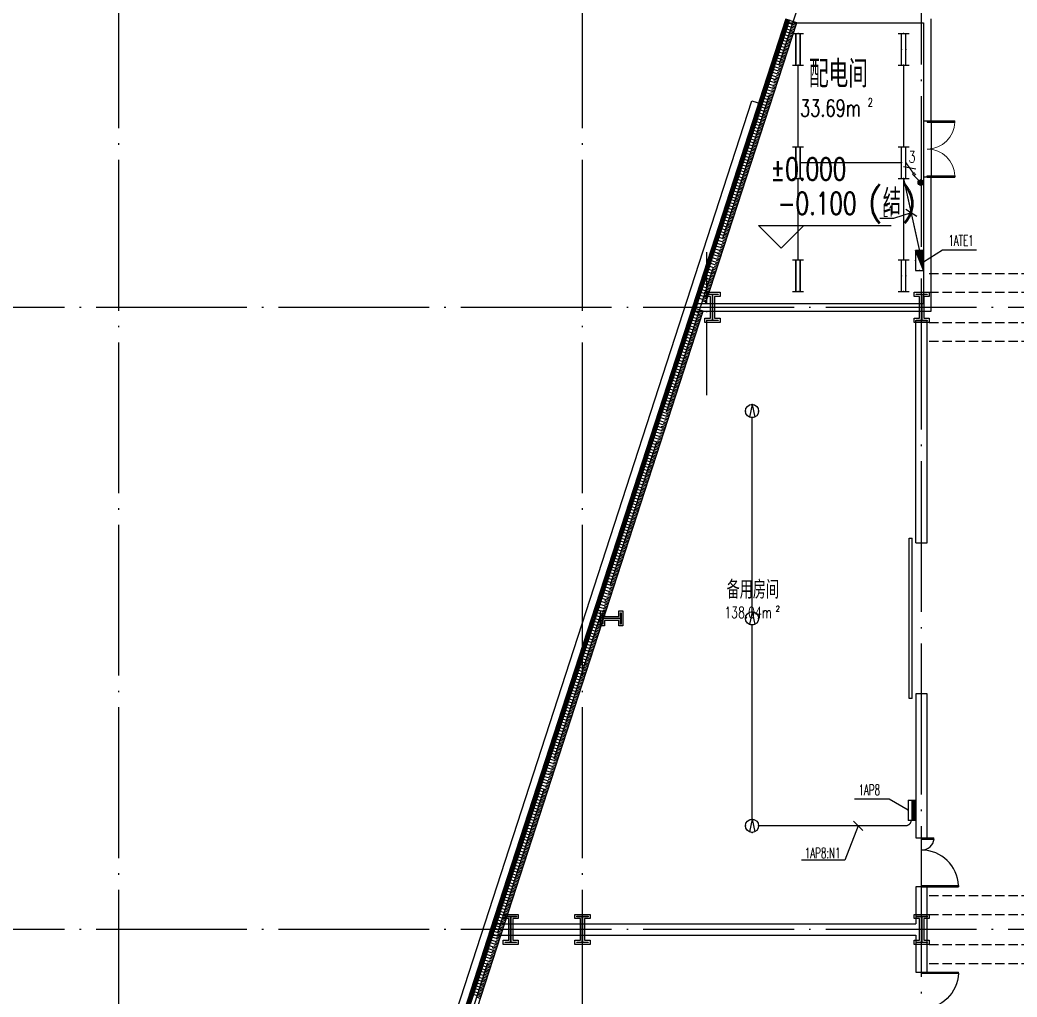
# Model space of a CAD drawing. Extents: x -1396510 to 1250330, y -1892470 to 1623980.
# Drawn here: x -6440 to 20017, y -751423 to -725507 of the extents above; entities that cross this region are included whole.
import ezdxf
from ezdxf.enums import TextEntityAlignment as Align

# ---------------------------------------------------------------- set-up
doc = ezdxf.new("R2010")
doc.units = 0
doc.header["$LTSCALE"] = 1000
doc.header["$MEASUREMENT"] = 0
for name, pattern in [('10平面$0$DASH', [0.35, 0.25, -0.1]), ('DASH', [0.35, 0.25, -0.1]), ('DOTE', [2.42, 2, -0.2, 0.02, -0.2])]:
    doc.linetypes.add(name, pattern=pattern)
doc.layers.get('Defpoints').update_dxf_attribs({"color": 210})
for name, color, linetype in [('10平面$0$WINDOW', 4, 'Continuous'), ('99平面图例外参$0$A-HATCH-2', 251, 'Continuous'), ('A-AXIS-DOTE', 14, 'DOTE'), ('A-AXIS-DP', 126, 'Continuous'), ('A-HATCH-2', 251, 'Continuous'), ('A-LIN-V', 9, 'Continuous'), ('A-WINDOW', 140, 'Continuous'), ('A-防火门窗', 1, 'Continuous'), ('AS-COLN', 6, 'Continuous'), ('AS-WALL', 40, 'Continuous'), ('DIM-照明', 3, 'Continuous'), ('DIM-箱柜', 3, 'Continuous'), ('EQUIP-照明', 3, 'Continuous'), ('EQUIP-箱柜', 3, 'Continuous'), ('TEL_TEXT', 7, 'Continuous'), ('WIRE-照明', 1, 'Continuous'), ('建-墙-幕', 4, 'Continuous'), ('建-房间', 7, 'Continuous'), ('建-标高', 3, 'Continuous')]:
    doc.layers.add(name, color=color, linetype=linetype)
doc.layers.add('A-云线2', color=3, linetype='Continuous', plot=False)
doc.styles.add('_TEL_DIM', font='SIMPLEX', dxfattribs={"width": 0.8, "height": 3.5, "bigfont": 'HZTXT'})
doc.styles.add('A-AREA', font='SIMPLEX', dxfattribs={"bigfont": 'GBCBIG'})
doc.styles.add('A-STANDARD', font='SIMPLEX', dxfattribs={"bigfont": 'GBCBIG'})
doc.styles.get("Standard").update_dxf_attribs({"font": 'gbenor.shx', "bigfont": 'gbcbig.shx'})

# ---------------------------------------------------------------- blocks, each defined once
blk = doc.blocks.new('nt66')
at = {"layer": 'A-HATCH-2', "color": 8}
blk.add_lwpolyline([(-195840, 766870), (-195440, 766870), (-195440, 766758), (-195586, 766758), (-195586, 766182), (-195440, 766182), (-195440, 766070), (-195840, 766070), (-195840, 766182), (-195694, 766182), (-195694, 766758), (-195840, 766758)], close=True, dxfattribs=at)
at = {"layer": 'AS-COLN'}
blk.add_lwpolyline([(-195790, 766820), (-195490, 766820), (-195490, 766808), (-195636, 766808), (-195636, 766132), (-195490, 766132), (-195490, 766120), (-195790, 766120), (-195790, 766132), (-195644, 766132), (-195644, 766808), (-195790, 766808)], close=True, dxfattribs=at)
blk = doc.blocks.new('342343243')
at = {"layer": 'A-AXIS-DP', "color": 5}
blk.add_lwpolyline([(-155704, 832070), (-155404, 832070), (-155404, 832058), (-155550, 832058), (-155550, 831582), (-155404, 831582), (-155404, 831570), (-155704, 831570), (-155704, 831582), (-155558, 831582), (-155558, 832058), (-155704, 832058), (-155704, 832070)], close=True, dxfattribs=at)
at = {"layer": 'A-HATCH-2'}
blk.add_lwpolyline([(-155754, 832120), (-155354, 832120), (-155354, 832008), (-155500, 832008), (-155500, 831632), (-155354, 831632), (-155354, 831520), (-155754, 831520), (-155754, 831632), (-155608, 831632), (-155608, 832008), (-155754, 832008)], close=True, dxfattribs=at)
blk = doc.blocks.new('33333')
for p in [(-73764, -60400), (-68214, -60400), (-79117, -76900), (-77214, -76900), (-68214, -76900)]:
    blk.add_blockref('nt66', p)
at = {"layer": 'A-AXIS-DP', "rotation": 270}
blk.add_blockref('342343243', (-1103900, 542266), dxfattribs=at)
blk = doc.blocks.new('w42343')
at = {"layer": 'A-HATCH-2', "color": 8, "linetype": 'DASH'}
for p, q in [((-263654, 706970), (-128354, 706970)), ((-263654, 706470), (-128354, 706470)), ((-263654, 705670), (-128354, 705670)), ((-263654, 705170), (-128354, 705170)), ((-263654, 690470), (-128354, 690470)), ((-263654, 689970), (-128354, 689970)), ((-263654, 689170), (-128354, 689170)), ((-263654, 688670), (-128354, 688670))]:
    blk.add_line(p, q, dxfattribs=at)
blk = doc.blocks.new('10平面$0$$DorLib2D$00000002')
for p, q in [((-0.5, 0), (-0.5, 0.4875)), ((-0.475, 0.4875), (-0.5, 0.4875)), ((-0.475, 0), (-0.475, 0.4875)), ((0.475, 0), (0.475, 0.4875)), ((0.475, 0.4875), (0.5, 0.4875)), ((0.5, 0), (0.5, 0.4875)), ((-0.5, 0), (-0.475, 0)), ((0.5, 0), (0.475, 0))]:
    blk.add_line(p, q)
at = {"lineweight": 13}
for centre, start, end in [((-0.4875, 0), 0, 88.53072), ((0.4875, 0), 91.46928, 180)]:
    blk.add_arc(centre, 0.4875, start, end, dxfattribs=at)
blk = doc.blocks.new('99平面图例外参$0$$LinePat$填挖边坡')
at = {"color": 0}
for p, q in [((0, 0), (0, -1500)), ((300, 0), (300, -600))]:
    blk.add_line(p, q, dxfattribs=at)
at = {"layer": 'Defpoints', "color": 0}
blk.add_point((600, 0), dxfattribs=at)
blk = doc.blocks.new('DOOR2DLIB$SYSLIB$00000123')
at = {"color": 0}
for p, q in [((0.475, -0.001), (0.475, 0.752)), ((0.475, 0.752), (0.5, 0.752)), ((0.5, -0.001), (0.5, 0.752)), ((-0.5, 0), (-0.5, 0.252)), ((-0.475, 0.252), (-0.5, 0.252)), ((-0.475, 0), (-0.475, 0.252)), ((-0.475, 0), (-0.5, 0)), ((0.475, -0.001), (0.5, -0.001))]:
    blk.add_line(p, q, dxfattribs=at)
for centre, radius, start, end in [((0.505, -0.002), 0.755, 92.2493, 179.7238), ((-0.501, 0.003), 0.251, 359.7899, 84.0974)]:
    blk.add_arc(centre, radius, start, end, dxfattribs=at)
blk = doc.blocks.new('10平面$0$$DorLib2D$00000126')
at = {"color": 0, "linetype": 'Continuous'}
for p, q in [((-0.532, 0.5), (-0.532, 0.9)), ((0.532, 0.9), (0.532, 0.5))]:
    blk.add_line(p, q, dxfattribs=at)
at = {"color": 0, "linetype": '10平面$0$DASH'}
for p, q in [((-0.532, 0.9), (0.532, 0.9)), ((-0.532, 0.5), (0.532, 0.5))]:
    blk.add_line(p, q, dxfattribs=at)
blk = doc.blocks.new('世赫2#厂房一层0821')
at = {"layer": 'A-AXIS-DOTE', "color": 8, "ltscale": 2}
for p, q in [((0, -89188.9), (0, 6400)), ((12300, -89188.9), (12300, 6300)), ((21300, -87498.9), (21300, 6300)), ((163114.2, -16500), (-11095.8, -16500)), ((163114.2, -33000), (-11095.8, -33000))]:
    blk.add_line(p, q, dxfattribs=at)
at = {"layer": 'A-AXIS-DOTE', "color": 8}
blk.add_line((15600, -18830), (15600, -15040), dxfattribs=at)
at = {"layer": 'A-AXIS-DOTE', "color": 8, "ltscale": 2}
blk.add_lwpolyline([(-1898.6, -69910.4), (21947.6, 3584)], dxfattribs=at)
at = {"layer": 'A-LIN-V'}
for p, q in [((15568.7, -16400), (17985.9, -8950)), ((-400, -65615.8), (15503.8, -16600)), ((21550, -31870), (21450, -31870))]:
    blk.add_line(p, q, dxfattribs=at)
blk.add_lwpolyline([(-900, -68000), (-900, -65552.5), (16794.3, -11018.4), (17079.6, -11111)], dxfattribs=at)
at = {"layer": 'A-防火门窗'}
for p, q in [((21350, -11550), (21350, -13050)), ((21550, -11550), (21550, -13050))]:
    blk.add_line(p, q, dxfattribs=at)
at = {"layer": 'AS-WALL'}
for p, q in [((17775.7, -8950), (21350, -8950)), ((21350, -8950), (21350, -11550)), ((21550, -11550), (21550, -8850)), ((21350, -11550), (21550, -11550)), ((21550, -13050), (21350, -13050)), ((21350, -13050), (21350, -16400)), ((21550, -16600), (21550, -13050)), ((15358.4, -16400), (21350, -16400)), ((15293.5, -16600), (21550, -16600)), ((21150, -22750), (21150, -16850)), ((21150, -16850), (21450, -16850)), ((21450, -22750), (21450, -16850)), ((21150, -22750), (21450, -22750)), ((21150, -26750), (21150, -30570)), ((21450, -26750), (21150, -26750)), ((21450, -30570), (21450, -26750)), ((21150, -30570), (21450, -30570)), ((21450, -31870), (21150, -31870)), ((21150, -31870), (21150, -32850)), ((21450, -33000), (21450, -31870)), ((10021, -32850), (21150, -32850)), ((21450, -34130), (21450, -33000)), ((9923.7, -33150), (21150, -33150)), ((21150, -33150), (21150, -34130)), ((21150, -34130), (21450, -34130))]:
    blk.add_line(p, q, dxfattribs=at)
at = {"layer": '建-墙-幕'}
for p, q in [((15225.8, -16484.6), (17708, -8834.6)), ((15257.5, -16494.9), (17739.7, -8844.9)), ((15289.2, -16505.1), (17771.4, -8855.1)), ((15321, -16515.4), (17803.1, -8865.4)), ((9872.2, -32984.6), (15225.8, -16484.6)), ((9903.9, -32994.9), (15257.5, -16494.9)), ((9935.6, -33005.1), (15289.2, -16505.1)), ((9967.3, -33015.4), (15321, -16515.4)), ((-700, -65568.4), (9872.2, -32984.6)), ((-666.7, -65573.6), (9903.9, -32994.9)), ((-633.3, -65578.9), (9935.6, -33005.1)), ((-600, -65584.2), (9967.3, -33015.4))]:
    blk.add_line(p, q, dxfattribs=at)
at = {"layer": '建-标高', "color": 8}
for p, q in [((17574.2, -14930.9), (16974.2, -14330.9)), ((16974.2, -14330.9), (20494.2, -14330.9)), ((17574.2, -14930.9), (18174.2, -14330.9))]:
    blk.add_line(p, q, dxfattribs=at)
at = {"layer": '10平面$0$WINDOW'}
for name, p, xscale, yscale, zscale, rotation in [('10平面$0$$DorLib2D$00000126', (21150, -24750), -4000, -200, 200, 269.9999999997814), ('DOOR2DLIB$SYSLIB$00000123', (21300, -31220), -1300, -1300, 300, 90.00000000093488), ('DOOR2DLIB$SYSLIB$00000123', (21300, -34780), 1300, -1300, 300, 90.00000000093488)]:
    blk.add_blockref(name, p, dxfattribs=dict(at, xscale=xscale, yscale=yscale, zscale=zscale, rotation=rotation))
at = {"layer": '99平面图例外参$0$A-HATCH-2', "color": 203, "yscale": 0.1333333333333333, "zscale": 0.1333333333333333}
for p, xscale, rotation in [((17961, -9026.8), 0.1345763054429145, 252.0237134181385), ((17985.9, -8950), 0.1345763054429145, 252.0237134181385), ((17886.2, -9257.2), 0.1345763054429145, 252.0237134181385), ((17911.2, -9180.4), 0.1345763054429145, 252.0237134181385), ((17936.1, -9103.6), 0.1345763054429145, 252.0237134181385), ((17786.6, -9564.4), 0.1345763054429145, 252.0237134181385), ((17811.5, -9487.6), 0.1345763054429145, 252.0237134181385), ((17836.4, -9410.8), 0.1345763054429145, 252.0237134181385), ((17861.3, -9334), 0.1345763054429145, 252.0237134181385), ((17711.8, -9794.8), 0.1345763054429145, 252.0237134181385), ((17736.7, -9718), 0.1345763054429145, 252.0237134181385), ((17761.6, -9641.2), 0.1345763054429145, 252.0237134181385), ((17612.1, -10102.1), 0.1345763054429145, 252.0237134181385), ((17637, -10025.3), 0.1345763054429145, 252.0237134181385), ((17662, -9948.5), 0.1345763054429145, 252.0237134181385), ((17686.9, -9871.6), 0.1345763054429145, 252.0237134181385), ((17537.4, -10332.5), 0.1345763054429145, 252.0237134181385), ((17562.3, -10255.7), 0.1345763054429145, 252.0237134181385), ((17587.2, -10178.9), 0.1345763054429145, 252.0237134181385), ((17437.7, -10639.7), 0.1345763054429145, 252.0237134181385), ((17462.6, -10562.9), 0.1345763054429145, 252.0237134181385), ((17487.5, -10486.1), 0.1345763054429145, 252.0237134181385), ((17512.4, -10409.3), 0.1345763054429145, 252.0237134181385), ((17362.9, -10870.1), 0.1345763054429145, 252.0237134181385), ((17387.8, -10793.3), 0.1345763054429145, 252.0237134181385), ((17412.8, -10716.5), 0.1345763054429145, 252.0237134181385), ((17288.2, -11100.5), 0.1345763054429145, 252.0237134181385), ((17313.1, -11023.7), 0.1345763054429145, 252.0237134181385), ((17338, -10946.9), 0.1345763054429145, 252.0237134181385), ((17188.5, -11407.7), 0.1345763054429145, 252.0237134181385), ((17213.4, -11330.9), 0.1345763054429145, 252.0237134181385), ((17238.3, -11254.1), 0.1345763054429145, 252.0237134181385), ((17263.2, -11177.3), 0.1345763054429145, 252.0237134181385), ((17113.7, -11638.1), 0.1345763054429145, 252.0237134181385), ((17138.6, -11561.3), 0.1345763054429145, 252.0237134181385), ((17163.6, -11484.5), 0.1345763054429145, 252.0237134181385), ((17014, -11945.4), 0.1345763054429145, 252.0237134181385), ((17039, -11868.6), 0.1345763054429145, 252.0237134181385), ((17063.9, -11791.8), 0.1345763054429145, 252.0237134181385), ((17088.8, -11714.9), 0.1345763054429145, 252.0237134181385), ((16939.3, -12175.8), 0.1345763054429145, 252.0237134181385), ((16964.2, -12099), 0.1345763054429145, 252.0237134181385), ((16989.1, -12022.2), 0.1345763054429145, 252.0237134181385), ((16839.6, -12483), 0.1345763054429145, 252.0237134181385), ((16864.5, -12406.2), 0.1345763054429145, 252.0237134181385), ((16889.4, -12329.4), 0.1345763054429145, 252.0237134181385), ((16914.4, -12252.6), 0.1345763054429145, 252.0237134181385), ((16764.8, -12713.4), 0.1345763054429145, 252.0237134181385), ((16789.8, -12636.6), 0.1345763054429145, 252.0237134181385), ((16814.7, -12559.8), 0.1345763054429145, 252.0237134181385), ((16665.2, -13020.6), 0.1345763054429145, 252.0237134181385), ((16690.1, -12943.8), 0.1345763054429145, 252.0237134181385), ((16715, -12867), 0.1345763054429145, 252.0237134181385), ((16739.9, -12790.2), 0.1345763054429145, 252.0237134181385), ((16590.4, -13251), 0.1345763054429145, 252.0237134181385), ((16615.3, -13174.2), 0.1345763054429145, 252.0237134181385), ((16640.2, -13097.4), 0.1345763054429145, 252.0237134181385), ((16515.6, -13481.4), 0.1345763054429145, 252.0237134181385), ((16540.6, -13404.6), 0.1345763054429145, 252.0237134181385), ((16565.5, -13327.8), 0.1345763054429145, 252.0237134181385), ((16416, -13788.7), 0.1345763054429145, 252.0237134181385), ((16440.9, -13711.9), 0.1345763054429145, 252.0237134181385), ((16465.8, -13635.1), 0.1345763054429145, 252.0237134181385), ((16490.7, -13558.2), 0.1345763054429145, 252.0237134181385), ((16341.2, -14019.1), 0.1345763054429145, 252.0237134181385), ((16366.1, -13942.3), 0.1345763054429145, 252.0237134181385), ((16391, -13865.5), 0.1345763054429145, 252.0237134181385), ((16241.5, -14326.3), 0.1345763054429145, 252.0237134181385), ((16266.4, -14249.5), 0.1345763054429145, 252.0237134181385), ((16291.4, -14172.7), 0.1345763054429145, 252.0237134181385), ((16316.3, -14095.9), 0.1345763054429145, 252.0237134181385), ((16166.8, -14556.7), 0.1345763054429145, 252.0237134181385), ((16191.7, -14479.9), 0.1345763054429145, 252.0237134181385), ((16216.6, -14403.1), 0.1345763054429145, 252.0237134181385), ((16067.1, -14863.9), 0.1345763054429145, 252.0237134181385), ((16092, -14787.1), 0.1345763054429145, 252.0237134181385), ((16116.9, -14710.3), 0.1345763054429145, 252.0237134181385), ((16141.8, -14633.5), 0.1345763054429145, 252.0237134181385), ((15992.3, -15094.3), 0.1345763054429145, 252.0237134181385), ((16017.2, -15017.5), 0.1345763054429145, 252.0237134181385), ((16042.2, -14940.7), 0.1345763054429145, 252.0237134181385), ((15892.6, -15401.5), 0.1345763054429145, 252.0237134181385), ((15917.6, -15324.7), 0.1345763054429145, 252.0237134181385), ((15942.5, -15247.9), 0.1345763054429145, 252.0237134181385), ((15967.4, -15171.1), 0.1345763054429145, 252.0237134181385), ((15817.9, -15632), 0.1345763054429145, 252.0237134181385), ((15842.8, -15555.2), 0.1345763054429145, 252.0237134181385), ((15867.7, -15478.4), 0.1345763054429145, 252.0237134181385), ((15743.1, -15862.4), 0.1345763054429145, 252.0237134181385), ((15768, -15785.6), 0.1345763054429145, 252.0237134181385), ((15793, -15708.8), 0.1345763054429145, 252.0237134181385), ((15643.4, -16169.6), 0.1345763054429145, 252.0237134181385), ((15668.4, -16092.8), 0.1345763054429145, 252.0237134181385), ((15693.3, -16016), 0.1345763054429145, 252.0237134181385), ((15718.2, -15939.2), 0.1345763054429145, 252.0237134181385), ((15593.6, -16323.2), 0.1345763054429145, 252.0237134181385), ((15618.5, -16246.4), 0.1345763054429145, 252.0237134181385), ((15479.1, -16676.1), 0.133362719495067, 252.0237134181384), ((15503.8, -16600), 0.133362719495067, 252.0237134181384), ((15380.3, -16980.6), 0.133362719495067, 252.0237134181384), ((15405, -16904.4), 0.133362719495067, 252.0237134181384), ((15429.7, -16828.3), 0.133362719495067, 252.0237134181384), ((15454.4, -16752.2), 0.133362719495067, 252.0237134181384), ((15306.2, -17208.9), 0.133362719495067, 252.0237134181384), ((15330.9, -17132.8), 0.133362719495067, 252.0237134181384), ((15355.6, -17056.7), 0.133362719495067, 252.0237134181384), ((15207.4, -17513.3), 0.133362719495067, 252.0237134181384), ((15232.1, -17437.2), 0.133362719495067, 252.0237134181384), ((15256.8, -17361.1), 0.133362719495067, 252.0237134181384), ((15281.5, -17285), 0.133362719495067, 252.0237134181384), ((15133.3, -17741.7), 0.133362719495067, 252.0237134181384), ((15158, -17665.6), 0.133362719495067, 252.0237134181384), ((15182.7, -17589.4), 0.133362719495067, 252.0237134181384), ((15034.6, -18046.1), 0.133362719495067, 252.0237134181384), ((15059.3, -17970), 0.133362719495067, 252.0237134181384), ((15084, -17893.9), 0.133362719495067, 252.0237134181384), ((15108.7, -17817.8), 0.133362719495067, 252.0237134181384), ((14960.5, -18274.5), 0.133362719495067, 252.0237134181384), ((14985.2, -18198.3), 0.133362719495067, 252.0237134181384), ((15009.9, -18122.2), 0.133362719495067, 252.0237134181384), ((14861.7, -18578.9), 0.133362719495067, 252.0237134181384), ((14886.4, -18502.8), 0.133362719495067, 252.0237134181384), ((14911.1, -18426.7), 0.133362719495067, 252.0237134181384), ((14935.8, -18350.6), 0.133362719495067, 252.0237134181384), ((14787.6, -18807.2), 0.133362719495067, 252.0237134181384), ((14812.3, -18731.1), 0.133362719495067, 252.0237134181384), ((14837, -18655), 0.133362719495067, 252.0237134181384), ((14713.5, -19035.6), 0.133362719495067, 252.0237134181384), ((14738.2, -18959.5), 0.133362719495067, 252.0237134181384), ((14762.9, -18883.3), 0.133362719495067, 252.0237134181384), ((14614.7, -19340), 0.133362719495067, 252.0237134181384), ((14639.4, -19263.9), 0.133362719495067, 252.0237134181384), ((14664.1, -19187.8), 0.133362719495067, 252.0237134181384), ((14688.8, -19111.7), 0.133362719495067, 252.0237134181384), ((14540.7, -19568.3), 0.133362719495067, 252.0237134181384), ((14565.4, -19492.2), 0.133362719495067, 252.0237134181384), ((14590.1, -19416.1), 0.133362719495067, 252.0237134181384), ((14441.9, -19872.8), 0.133362719495067, 252.0237134181384), ((14466.6, -19796.7), 0.133362719495067, 252.0237134181384), ((14491.3, -19720.6), 0.133362719495067, 252.0237134181384), ((14516, -19644.5), 0.133362719495067, 252.0237134181384), ((14367.8, -20101.1), 0.133362719495067, 252.0237134181384), ((14392.5, -20025), 0.133362719495067, 252.0237134181384), ((14417.2, -19948.9), 0.133362719495067, 252.0237134181384), ((14269, -20405.6), 0.133362719495067, 252.0237134181384), ((14293.7, -20329.5), 0.133362719495067, 252.0237134181384), ((14318.4, -20253.4), 0.133362719495067, 252.0237134181384), ((14343.1, -20177.2), 0.133362719495067, 252.0237134181384), ((14194.9, -20633.9), 0.133362719495067, 252.0237134181384), ((14219.6, -20557.8), 0.133362719495067, 252.0237134181384), ((14244.3, -20481.7), 0.133362719495067, 252.0237134181384), ((14096.1, -20938.4), 0.133362719495067, 252.0237134181384), ((14120.8, -20862.2), 0.133362719495067, 252.0237134181384), ((14145.5, -20786.1), 0.133362719495067, 252.0237134181384), ((14170.2, -20710), 0.133362719495067, 252.0237134181384), ((14022.1, -21166.7), 0.133362719495067, 252.0237134181384), ((14046.8, -21090.6), 0.133362719495067, 252.0237134181384), ((14071.5, -21014.5), 0.133362719495067, 252.0237134181384), ((13923.3, -21471.1), 0.133362719495067, 252.0237134181384), ((13948, -21395), 0.133362719495067, 252.0237134181384), ((13972.7, -21318.9), 0.133362719495067, 252.0237134181384), ((13997.4, -21242.8), 0.133362719495067, 252.0237134181384), ((13849.2, -21699.5), 0.133362719495067, 252.0237134181384), ((13873.9, -21623.4), 0.133362719495067, 252.0237134181384), ((13898.6, -21547.2), 0.133362719495067, 252.0237134181384), ((13750.4, -22003.9), 0.133362719495067, 252.0237134181384), ((13775.1, -21927.8), 0.133362719495067, 252.0237134181384), ((13799.8, -21851.7), 0.133362719495067, 252.0237134181384), ((13824.5, -21775.6), 0.133362719495067, 252.0237134181384), ((13676.3, -22232.3), 0.133362719495067, 252.0237134181384), ((13701, -22156.1), 0.133362719495067, 252.0237134181384), ((13725.7, -22080), 0.133362719495067, 252.0237134181384), ((13577.5, -22536.7), 0.133362719495067, 252.0237134181384), ((13602.2, -22460.6), 0.133362719495067, 252.0237134181384), ((13626.9, -22384.5), 0.133362719495067, 252.0237134181384), ((13651.6, -22308.4), 0.133362719495067, 252.0237134181384), ((13503.5, -22765), 0.133362719495067, 252.0237134181384), ((13528.2, -22688.9), 0.133362719495067, 252.0237134181384), ((13552.8, -22612.8), 0.133362719495067, 252.0237134181384), ((13404.7, -23069.5), 0.133362719495067, 252.0237134181384), ((13429.4, -22993.4), 0.133362719495067, 252.0237134181384), ((13454.1, -22917.3), 0.133362719495067, 252.0237134181384), ((13478.8, -22841.1), 0.133362719495067, 252.0237134181384), ((13330.6, -23297.8), 0.133362719495067, 252.0237134181384), ((13355.3, -23221.7), 0.133362719495067, 252.0237134181384), ((13380, -23145.6), 0.133362719495067, 252.0237134181384), ((13231.8, -23602.3), 0.133362719495067, 252.0237134181384), ((13256.5, -23526.1), 0.133362719495067, 252.0237134181384), ((13281.2, -23450), 0.133362719495067, 252.0237134181384), ((13305.9, -23373.9), 0.133362719495067, 252.0237134181384), ((13157.7, -23830.6), 0.133362719495067, 252.0237134181384), ((13182.4, -23754.5), 0.133362719495067, 252.0237134181384), ((13207.1, -23678.4), 0.133362719495067, 252.0237134181384), ((13058.9, -24135), 0.133362719495067, 252.0237134181384), ((13083.6, -24058.9), 0.133362719495067, 252.0237134181384), ((13108.3, -23982.8), 0.133362719495067, 252.0237134181384), ((13133, -23906.7), 0.133362719495067, 252.0237134181384), ((12984.9, -24363.4), 0.133362719495067, 252.0237134181384), ((13009.6, -24287.3), 0.133362719495067, 252.0237134181384), ((13034.2, -24211.2), 0.133362719495067, 252.0237134181384), ((12910.8, -24591.7), 0.133362719495067, 252.0237134181384), ((12935.5, -24515.6), 0.133362719495067, 252.0237134181384), ((12960.2, -24439.5), 0.133362719495067, 252.0237134181384), ((12812, -24896.2), 0.133362719495067, 252.0237134181384), ((12836.7, -24820), 0.133362719495067, 252.0237134181384), ((12861.4, -24743.9), 0.133362719495067, 252.0237134181384), ((12886.1, -24667.8), 0.133362719495067, 252.0237134181384), ((12737.9, -25124.5), 0.133362719495067, 252.0237134181384), ((12762.6, -25048.4), 0.133362719495067, 252.0237134181384), ((12787.3, -24972.3), 0.133362719495067, 252.0237134181384), ((12639.1, -25428.9), 0.133362719495067, 252.0237134181384), ((12663.8, -25352.8), 0.133362719495067, 252.0237134181384), ((12688.5, -25276.7), 0.133362719495067, 252.0237134181384), ((12713.2, -25200.6), 0.133362719495067, 252.0237134181384), ((12565, -25657.3), 0.133362719495067, 252.0237134181384), ((12589.7, -25581.2), 0.133362719495067, 252.0237134181384), ((12614.4, -25505), 0.133362719495067, 252.0237134181384), ((12466.3, -25961.7), 0.133362719495067, 252.0237134181384), ((12491, -25885.6), 0.133362719495067, 252.0237134181384), ((12515.6, -25809.5), 0.133362719495067, 252.0237134181384), ((12540.3, -25733.4), 0.133362719495067, 252.0237134181384), ((12392.2, -26190.1), 0.133362719495067, 252.0237134181384), ((12416.9, -26113.9), 0.133362719495067, 252.0237134181384), ((12441.6, -26037.8), 0.133362719495067, 252.0237134181384), ((12293.4, -26494.5), 0.133362719495067, 252.0237134181384), ((12318.1, -26418.4), 0.133362719495067, 252.0237134181384), ((12342.8, -26342.3), 0.133362719495067, 252.0237134181384), ((12367.5, -26266.2), 0.133362719495067, 252.0237134181384), ((12219.3, -26722.8), 0.133362719495067, 252.0237134181384), ((12244, -26646.7), 0.133362719495067, 252.0237134181384), ((12268.7, -26570.6), 0.133362719495067, 252.0237134181384), ((12120.5, -27027.3), 0.133362719495067, 252.0237134181384), ((12145.2, -26951.2), 0.133362719495067, 252.0237134181384), ((12169.9, -26875.1), 0.133362719495067, 252.0237134181384), ((12194.6, -26798.9), 0.133362719495067, 252.0237134181384), ((12046.4, -27255.6), 0.133362719495067, 252.0237134181384), ((12071.1, -27179.5), 0.133362719495067, 252.0237134181384), ((12095.8, -27103.4), 0.133362719495067, 252.0237134181384), ((11947.7, -27560.1), 0.133362719495067, 252.0237134181384), ((11972.4, -27483.9), 0.133362719495067, 252.0237134181384), ((11997, -27407.8), 0.133362719495067, 252.0237134181384), ((12021.7, -27331.7), 0.133362719495067, 252.0237134181384), ((11873.6, -27788.4), 0.133362719495067, 252.0237134181384), ((11898.3, -27712.3), 0.133362719495067, 252.0237134181384), ((11923, -27636.2), 0.133362719495067, 252.0237134181384), ((11774.8, -28092.8), 0.133362719495067, 252.0237134181384), ((11799.5, -28016.7), 0.133362719495067, 252.0237134181384), ((11824.2, -27940.6), 0.133362719495067, 252.0237134181384), ((11848.9, -27864.5), 0.133362719495067, 252.0237134181384), ((11700.7, -28321.2), 0.133362719495067, 252.0237134181384), ((11725.4, -28245.1), 0.133362719495067, 252.0237134181384), ((11750.1, -28169), 0.133362719495067, 252.0237134181384), ((11601.9, -28625.6), 0.133362719495067, 252.0237134181384), ((11626.6, -28549.5), 0.133362719495067, 252.0237134181384), ((11651.3, -28473.4), 0.133362719495067, 252.0237134181384), ((11676, -28397.3), 0.133362719495067, 252.0237134181384), ((11527.8, -28854), 0.133362719495067, 252.0237134181384), ((11552.5, -28777.8), 0.133362719495067, 252.0237134181384), ((11577.2, -28701.7), 0.133362719495067, 252.0237134181384), ((11429.1, -29158.4), 0.133362719495067, 252.0237134181384), ((11453.7, -29082.3), 0.133362719495067, 252.0237134181384), ((11478.4, -29006.2), 0.133362719495067, 252.0237134181384), ((11503.1, -28930.1), 0.133362719495067, 252.0237134181384), ((11355, -29386.7), 0.133362719495067, 252.0237134181384), ((11379.7, -29310.6), 0.133362719495067, 252.0237134181384), ((11404.4, -29234.5), 0.133362719495067, 252.0237134181384), ((11256.2, -29691.2), 0.133362719495067, 252.0237134181384), ((11280.9, -29615.1), 0.133362719495067, 252.0237134181384), ((11305.6, -29539), 0.133362719495067, 252.0237134181384), ((11330.3, -29462.8), 0.133362719495067, 252.0237134181384), ((11182.1, -29919.5), 0.133362719495067, 252.0237134181384), ((11206.8, -29843.4), 0.133362719495067, 252.0237134181384), ((11231.5, -29767.3), 0.133362719495067, 252.0237134181384), ((11108, -30147.9), 0.133362719495067, 252.0237134181384), ((11132.7, -30071.7), 0.133362719495067, 252.0237134181384), ((11157.4, -29995.6), 0.133362719495067, 252.0237134181384), ((11009.2, -30452.3), 0.133362719495067, 252.0237134181384), ((11033.9, -30376.2), 0.133362719495067, 252.0237134181384), ((11058.6, -30300.1), 0.133362719495067, 252.0237134181384), ((11083.3, -30224), 0.133362719495067, 252.0237134181384), ((10935.1, -30680.6), 0.133362719495067, 252.0237134181384), ((10959.8, -30604.5), 0.133362719495067, 252.0237134181384), ((10984.5, -30528.4), 0.133362719495067, 252.0237134181384), ((10836.4, -30985.1), 0.133362719495067, 252.0237134181384), ((10861.1, -30909), 0.133362719495067, 252.0237134181384), ((10885.8, -30832.9), 0.133362719495067, 252.0237134181384), ((10910.5, -30756.7), 0.133362719495067, 252.0237134181384), ((10762.3, -31213.4), 0.133362719495067, 252.0237134181384), ((10787, -31137.3), 0.133362719495067, 252.0237134181384), ((10811.7, -31061.2), 0.133362719495067, 252.0237134181384), ((10663.5, -31517.9), 0.133362719495067, 252.0237134181384), ((10688.2, -31441.7), 0.133362719495067, 252.0237134181384), ((10712.9, -31365.6), 0.133362719495067, 252.0237134181384), ((10737.6, -31289.5), 0.133362719495067, 252.0237134181384), ((10589.4, -31746.2), 0.133362719495067, 252.0237134181384), ((10614.1, -31670.1), 0.133362719495067, 252.0237134181384), ((10638.8, -31594), 0.133362719495067, 252.0237134181384), ((10490.6, -32050.6), 0.133362719495067, 252.0237134181384), ((10515.3, -31974.5), 0.133362719495067, 252.0237134181384), ((10540, -31898.4), 0.133362719495067, 252.0237134181384), ((10564.7, -31822.3), 0.133362719495067, 252.0237134181384), ((10416.5, -32279), 0.133362719495067, 252.0237134181384), ((10441.2, -32202.9), 0.133362719495067, 252.0237134181384), ((10465.9, -32126.7), 0.133362719495067, 252.0237134181384), ((10317.8, -32583.4), 0.133362719495067, 252.0237134181384), ((10342.5, -32507.3), 0.133362719495067, 252.0237134181384), ((10367.2, -32431.2), 0.133362719495067, 252.0237134181384), ((10391.9, -32355.1), 0.133362719495067, 252.0237134181384), ((10243.7, -32811.8), 0.133362719495067, 252.0237134181384), ((10268.4, -32735.6), 0.133362719495067, 252.0237134181384), ((10293.1, -32659.5), 0.133362719495067, 252.0237134181384), ((10144.9, -33116.2), 0.133362719495067, 252.0237134181384), ((10169.6, -33040.1), 0.133362719495067, 252.0237134181384), ((10194.3, -32964), 0.133362719495067, 252.0237134181384), ((10219, -32887.9), 0.133362719495067, 252.0237134181384), ((10070.8, -33344.5), 0.133362719495067, 252.0237134181384), ((10095.5, -33268.4), 0.133362719495067, 252.0237134181384), ((10120.2, -33192.3), 0.133362719495067, 252.0237134181384), ((9972, -33649), 0.133362719495067, 252.0237134181384), ((9996.7, -33572.9), 0.133362719495067, 252.0237134181384), ((10021.4, -33496.8), 0.133362719495067, 252.0237134181384), ((10046.1, -33420.6), 0.133362719495067, 252.0237134181384), ((9897.9, -33877.3), 0.133362719495067, 252.0237134181384), ((9922.6, -33801.2), 0.133362719495067, 252.0237134181384), ((9947.3, -33725.1), 0.133362719495067, 252.0237134181384), ((9799.2, -34181.8), 0.133362719495067, 252.0237134181384), ((9823.9, -34105.6), 0.133362719495067, 252.0237134181384), ((9848.6, -34029.5), 0.133362719495067, 252.0237134181384), ((9873.2, -33953.4), 0.133362719495067, 252.0237134181384), ((9725.1, -34410.1), 0.133362719495067, 252.0237134181384), ((9749.8, -34334), 0.133362719495067, 252.0237134181384), ((9774.5, -34257.9), 0.133362719495067, 252.0237134181384), ((9626.3, -34714.5), 0.133362719495067, 252.0237134181384), ((9651, -34638.4), 0.133362719495067, 252.0237134181384), ((9675.7, -34562.3), 0.133362719495067, 252.0237134181384), ((9700.4, -34486.2), 0.133362719495067, 252.0237134181384), ((9601.6, -34790.7), 0.133362719495067, 252.0237134181384)]:
    blk.add_blockref('99平面图例外参$0$$LinePat$填挖边坡', p, dxfattribs=dict(at, xscale=xscale, rotation=rotation))
at = {"layer": 'A-WINDOW'}
for name in ['33333', 'w42343']:
    blk.add_blockref(name, (285154.2, -722570), dxfattribs=at)
at = {"layer": 'A-防火门窗', "xscale": 1500, "yscale": 1500, "zscale": 199.9999999999998, "rotation": 269.9999999997816}
blk.add_blockref('10平面$0$$DorLib2D$00000002', (21450, -12300), dxfattribs=at)
at = {"layer": 'A-防火门窗', "color": 8, "style": 'A-AREA'}
blk.add_text('配电间', height=723.4, dxfattribs=at).set_placement((18310.1, -10670))
at = {"layer": 'A-防火门窗', "color": 8, "style": 'A-AREA', "width": 0.705882}
for s, height, p in [('33.69m', 446.25, (18071.7, -11437.8)), ('2', 223.1, (19871.7, -11175.3))]:
    blk.add_text(s, height=height, dxfattribs=at).set_placement(p)
at = {"layer": '建-房间', "color": 8, "style": 'A-AREA'}
blk.add_text('备用房间', height=482.27, dxfattribs=at).set_placement((16125.5, -24228.6))
at = {"layer": '建-房间', "color": 8, "style": 'A-AREA', "width": 0.705882}
for s, height, p in [('138.04m', 297.5, (16067.4, -24740.4)), ('2', 148.8, (17427.4, -24565.4))]:
    blk.add_text(s, height=height, dxfattribs=at).set_placement(p)
at = {"layer": '建-标高', "color": 7, "style": 'A-STANDARD', "width": 0.705882}
for s, p in [('%%P0.000', (17284.2, -13130)), ('-0.100', (17484.2, -14040))]:
    blk.add_text(s, height=595, dxfattribs=at).set_placement(p)
at = {"layer": '建-标高', "color": 7, "style": 'A-STANDARD'}
blk.add_text('(结)', height=675.18, dxfattribs=at).set_placement((19864.2, -14040))
blk = doc.blocks.new('$equip$00002832')
for q in [(-0.203, -0.457), (0.203, -0.457)]:
    blk.add_line((0, 0.5), q)
at = {"const_width": 0.0571}
blk.add_lwpolyline([(0.5, 0, 1), (-0.5, 0, 1), (0.5, 0, -0.625089)], format="xyb", dxfattribs=at)
blk.add_circle((0, 0), 0.5)
for p in [(-0.5, 0), (0, 0.5), (0.5, 0), (0, -0.5)]:
    blk.add_point(p)
at = {"color": 7, "style": '_TEL_DIM', "flags": 1}
for tag in ['A', 'REMARK']:
    blk.add_attdef(tag, text='', height=0.00002, dxfattribs=at).set_placement((0, 0), align=Align.MIDDLE_CENTER)
blk = doc.blocks.new('$equip$00001160')
for p, q in [((-1.2, 0.417), (-1.2, -0.417)), ((-1.2, 0.167), (1.2, 0.167)), ((1.2, 0.417), (1.2, -0.417)), ((-1.2, -0.167), (1.2, -0.167))]:
    blk.add_line(p, q)
at = {"const_width": 0.1}
for points in [[(-1.2, 0.167), (1.2, 0.167)], [(-1.2, -0.167), (1.2, -0.167)]]:
    blk.add_lwpolyline(points, dxfattribs=at)
at = {"layer": 'EQUIP-照明'}
for p in [(-1.2, 0), (0, 0.167), (1.2, 0), (0, -0.167)]:
    blk.add_point(p, dxfattribs=at)
at = {"layer": 'EQUIP-照明', "flags": 9}
blk.add_attdef('A', (0, 0), '', height=0.00002, dxfattribs=at)
blk = doc.blocks.new('*X124')
at = {"color": 0}
for p, q in [((-247, 0), (-246, 2)), ((-212, 0), (-187, 25)), ((-177, 0), (-128, 49)), ((-141, 0), (-69, 72)), ((-106, 0), (-10, 96)), ((-71, 0), (49, 120)), ((-35, 0), (108, 143)), ((0, 0), (167, 167)), ((35, 0), (226, 190)), ((71, 0), (250, 179)), ((106, 0), (250, 144)), ((141, 0), (250, 109)), ((177, 0), (250, 73)), ((212, 0), (250, 38)), ((247, 0), (250, 3))]:
    blk.add_line(p, q, dxfattribs=at)
blk = doc.blocks.new('$equip$00002939')
for p, q in [((-0.75, 0.6), (-0.75, 0)), ((0.75, 0.6), (-0.75, 0.6)), ((-0.75, 0), (0.75, 0.6)), ((-0.75, 0), (0.75, 0)), ((0.75, 0), (0.75, 0.6))]:
    blk.add_line(p, q)
at = {"const_width": 0.0571}
blk.add_lwpolyline([(-0.75, 0.6), (-0.75, 0), (0.75, 0), (0.75, 0.6), (-0.75, 0.6), (-0.75, 0)], dxfattribs=at)
for p in [(-0.75, 0.3), (0, 0.6), (0, 0), (0.75, 0.3)]:
    blk.add_point(p)
blk.add_solid([(-0.75, 0), (0.75, 0), (0.75, 0.6)])
at = {"xscale": 0.00300000000061118, "yscale": 0.00300000000061118, "zscale": 0.00300000000061118}
blk.add_blockref('*X124', (0, 0), dxfattribs=at)
at = {"color": 7, "style": '_TEL_DIM', "flags": 1}
for tag in ['A', 'REMARK']:
    blk.add_attdef(tag, text='', height=0.00002, dxfattribs=at).set_placement((0, 0), align=Align.MIDDLE_CENTER)
blk = doc.blocks.new('$equip$00001963')
for p, q in [((0.147, 0.356), (0.625, 0.833)), ((0.625, 0.833), (0.766, 0.692)), ((0.512, 0.72), (0.653, 0.579))]:
    blk.add_line(p, q)
blk.add_circle((0, 0.208), 0.208)
for p in [(-0.208, 0.208), (0, 0.417), (0, 0), (0.208, 0.208)]:
    blk.add_point(p)
for points in [[(-0.18, 0.313), (0.18, 0.313), (-0.208, 0.208), (0.208, 0.208)], [(-0.18, 0.104), (0.18, 0.104), (-0.208, 0.208), (0.208, 0.208)], [(-0.104, 0.389), (0.104, 0.389), (-0.18, 0.313), (0.18, 0.313)], [(-0.104, 0.028), (0.104, 0.028), (-0.18, 0.104), (0.18, 0.104)], [(0, 0.417), (0, 0.417), (-0.104, 0.389), (0.104, 0.389)], [(0, 0), (0, 0), (-0.104, 0.028), (0.104, 0.028)]]:
    blk.add_solid(points)
at = {"layer": 'TEL_TEXT', "style": '_TEL_DIM', "flags": 1}
blk.add_attdef('A', text='', height=0.00002, dxfattribs=at).set_placement((0, 0), align=Align.MIDDLE_CENTER)
blk = doc.blocks.new('$TELECSYS$00000095')
blk.add_line((0.4, 0.4), (-0.4, -0.4))
at = {"width": 0.8}
blk.add_attdef('N', text='', height=1, dxfattribs=at).set_placement((-0.017, 1.056), align=Align.MIDDLE)
blk = doc.blocks.new('$TelecSys$00000152')
blk.add_blockref('$TELECSYS$00000095', (0, 0))
at = {"style": '_TEL_DIM', "width": 0.7}
blk.add_attdef('N', text='', height=0.875, dxfattribs=at).set_placement((-0.015, 0.924), align=Align.MIDDLE)
blk = doc.blocks.new('*X128')
at = {"color": 0}
for p, q in [((-250, 33), (-183, 100)), ((-250, 68), (-218, 100)), ((-247, 0), (-147, 100)), ((-212, 0), (-112, 100)), ((-177, 0), (-77, 100)), ((-141, 0), (-41, 100)), ((-106, 0), (-6, 100)), ((-71, 0), (29, 100)), ((-35, 0), (65, 100)), ((0, 0), (100, 100)), ((35, 0), (135, 100)), ((71, 0), (171, 100)), ((106, 0), (206, 100)), ((141, 0), (241, 100)), ((177, 0), (250, 73)), ((212, 0), (250, 38)), ((247, 0), (250, 3))]:
    blk.add_line(p, q, dxfattribs=at)
blk = doc.blocks.new('$equip$00002929')
for p, q in [((-0.75, 0.6), (-0.75, 0)), ((0.75, 0.6), (-0.75, 0.6)), ((-0.75, 0.3), (0.75, 0.3)), ((-0.75, 0), (0.75, 0)), ((0.75, 0), (0.75, 0.6))]:
    blk.add_line(p, q)
for points, const_width in [([(-0.75, 0.15), (0.75, 0.15)], 0.3), ([(-0.75, 0.6), (-0.75, 0), (0.75, 0), (0.75, 0.6), (-0.75, 0.6), (-0.75, 0)], 0.0571)]:
    blk.add_lwpolyline(points, dxfattribs=dict(const_width=const_width))
for p in [(-0.75, 0.3), (0, 0.6), (0, 0), (0.75, 0.3)]:
    blk.add_point(p)
at = {"xscale": 0.00300000000061118, "yscale": 0.00300000000061118, "zscale": 0.00300000000061118}
blk.add_blockref('*X128', (0, 0), dxfattribs=at)
at = {"color": 7, "style": '_TEL_DIM', "flags": 1}
for tag in ['A', 'REMARK']:
    blk.add_attdef(tag, text='', height=0.00002, dxfattribs=at).set_placement((0, 0), align=Align.MIDDLE_CENTER)

msp = doc.modelspace()

# ---------------------------------------------------------------- linework, layer by layer
at = {"layer": 'DIM-照明'}
for p, q in [((17357.7, -730720.7), (17062.6, -730532.5)), ((15681.3, -746756.3), (15928.7, -747003.7))]:
    msp.add_line(p, q, dxfattribs=at)
for points in [[(17210.1, -730626.6), (16740, -730770)], [(16740, -730770), (16373, -730770)], [(15805, -746880), (15444.1, -747793.9)], [(15444.1, -747793.9), (14301.1, -747793.9)]]:
    msp.add_lwpolyline(points, dxfattribs=at)
at = {"layer": 'DIM-箱柜'}
for p, q in [((17535.8, -731924.2), (18040, -731600)), ((18040, -731600), (18940.8, -731600)), ((16620.3, -746171.7), (15707.7, -746171.7)), ((17125.8, -746468.6), (16620.3, -746171.7))]:
    msp.add_line(p, q, dxfattribs=at)
at = {"layer": 'WIRE-照明', "linetype": 'Continuous', "const_width": 35}
for points in [[(14207.5, -728870), (14207.5, -726710)], [(17007.5, -728870), (17007.5, -726710)], [(14265.8, -729290), (16949.1, -729290)], [(17065.8, -729290), (17268.9, -729576.5)], [(14207.5, -731870), (14207.5, -729710)], [(17007.5, -731870), (17007.5, -729710)], [(17007.5, -729710), (17430.8, -731624.6)], [(12985.8, -741205), (12985.8, -736055)], [(12985.8, -746705), (12985.8, -741555)], [(13160.8, -746880), (17058.1, -746880)]]:
    msp.add_lwpolyline(points, dxfattribs=at)
msp.add_lwpolyline([(17208.1, -746730, -0.4142136), (17058.1, -746880)], format="xyb", dxfattribs=at)

# ---------------------------------------------------------------- block references
at = {"layer": 'A-云线2'}
msp.add_blockref('世赫2#厂房一层0821', (-3814.2, -716630), dxfattribs=at)
at = {"layer": 'DIM-照明'}
ref = msp.add_blockref('$TelecSys$00000152', (17167.4, -729433.3), dxfattribs=dict(at, xscale=300, yscale=300, zscale=300, rotation=305.3303430973511))
ref.add_attrib('N', '3', dxfattribs={"layer": '0', "color": 7, "height": 300, "style": '_TEL_DIM', "width": 0.7}).set_placement((17230, -729140), align=Align.MIDDLE)
at = {"layer": 'EQUIP-照明', "xscale": 350, "yscale": 350, "zscale": 350}
for name, p, rotation in [('$equip$00001160', (14207.5, -726290), 90), ('$equip$00001160', (17007.5, -726290), 90), ('$equip$00001160', (14207.5, -729290), 90), ('$equip$00001160', (17007.5, -729290), 90), ('$equip$00001963', (17535.8, -729820), 89.99999999981281), ('$equip$00001160', (14207.5, -732290), 90), ('$equip$00001160', (17007.5, -732290), 90)]:
    msp.add_blockref(name, p, dxfattribs=dict(at, rotation=rotation))
for p in [(12985.8, -735880), (12985.8, -741380), (12985.8, -746880)]:
    msp.add_blockref('$equip$00002832', p, dxfattribs=at)
at = {"layer": 'EQUIP-箱柜', "xscale": 350, "yscale": 350, "zscale": 350}
for name, p, rotation in [('$equip$00002939', (17535.8, -731887.1), 90), ('$equip$00002929', (17335.8, -746468.6), 89.99999999999999)]:
    msp.add_blockref(name, p, dxfattribs=dict(at, rotation=rotation))

# ---------------------------------------------------------------- texts
at = {"layer": 'DIM-照明', "color": 7, "style": '_TEL_DIM', "width": 0.6}
for s, p in [('E1', (16460.5, -730720)), ('1AP8:N1', (14388.6, -747743.9))]:
    msp.add_text(s, height=280, dxfattribs=at).set_placement(p)
at = {"layer": 'DIM-箱柜', "color": 7, "style": '_TEL_DIM', "width": 0.6}
for s, p in [('1ATE1', (18195.8, -731495)), ('1AP8', (15812.7, -746066.7))]:
    msp.add_text(s, height=280, dxfattribs=at).set_placement(p)

doc.saveas('drawing.dxf')
